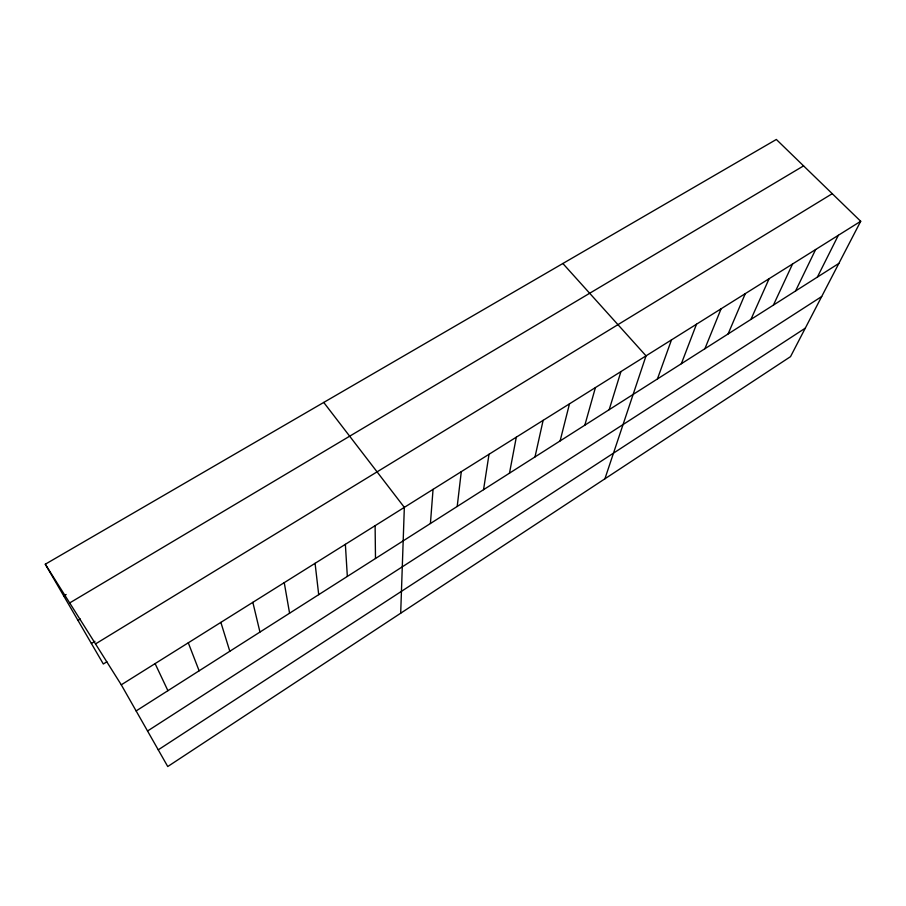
<?xml version="1.0" encoding="UTF-8"?>
<svg xmlns="http://www.w3.org/2000/svg" width="906" height="906" viewBox="0 0 906 906"><rect width="100%" height="100%" fill="white"/><g stroke="black" fill="none" stroke-linecap="round" stroke-linejoin="round"><path stroke-width="1.36" d="M400.69 613.215L404.336 507.36L323.736 402.434M430.418 523.521L433.057 489.365M457.202 506.465L461.29 471.664M483.555 489.682L489.025 454.268M509.489 473.17L516.307 437.179M535.004 456.918L543.124 420.361M560.112 440.928L569.489 403.827M584.834 425.186L595.423 387.575M609.172 409.693L620.938 371.585M604.902 478.81L646.035 355.843L562.864 263.499M657.428 378.968L671.471 339.909M681.346 363.736L696.488 324.223M704.891 348.731L721.097 308.799M728.084 333.974L745.298 293.623M750.915 319.433L769.126 278.686M773.396 305.118L792.569 263.986M795.536 291.007L815.638 249.524M817.359 277.123L838.344 235.288M860.7 221.279L790.53 356.636L167.746 766.533L121.279 684.811L45.3 564.212L776.34 139.467L860.7 221.279L121.279 684.811M158.256 749.828L805.309 328.142M147.542 731.006L821.685 296.545M136.127 710.927L838.843 263.431M106.851 661.81L103.318 663.996L45.3 564.212M91.393 643.487L94.926 641.323M95.515 643.928L832.252 193.691M77.995 620.44L80.362 619.002M69.694 602.932L803.577 165.877M63.748 595.944L66.149 594.517M155.096 663.611L167.916 690.689M188.289 642.807L199.127 670.802M220.871 622.388L229.807 651.267M252.842 602.331L259.954 632.071M284.246 582.649L289.58 613.203M315.073 563.328L318.708 594.653M345.367 544.336L347.338 576.42M375.107 525.684L375.492 558.492"/></g></svg>
